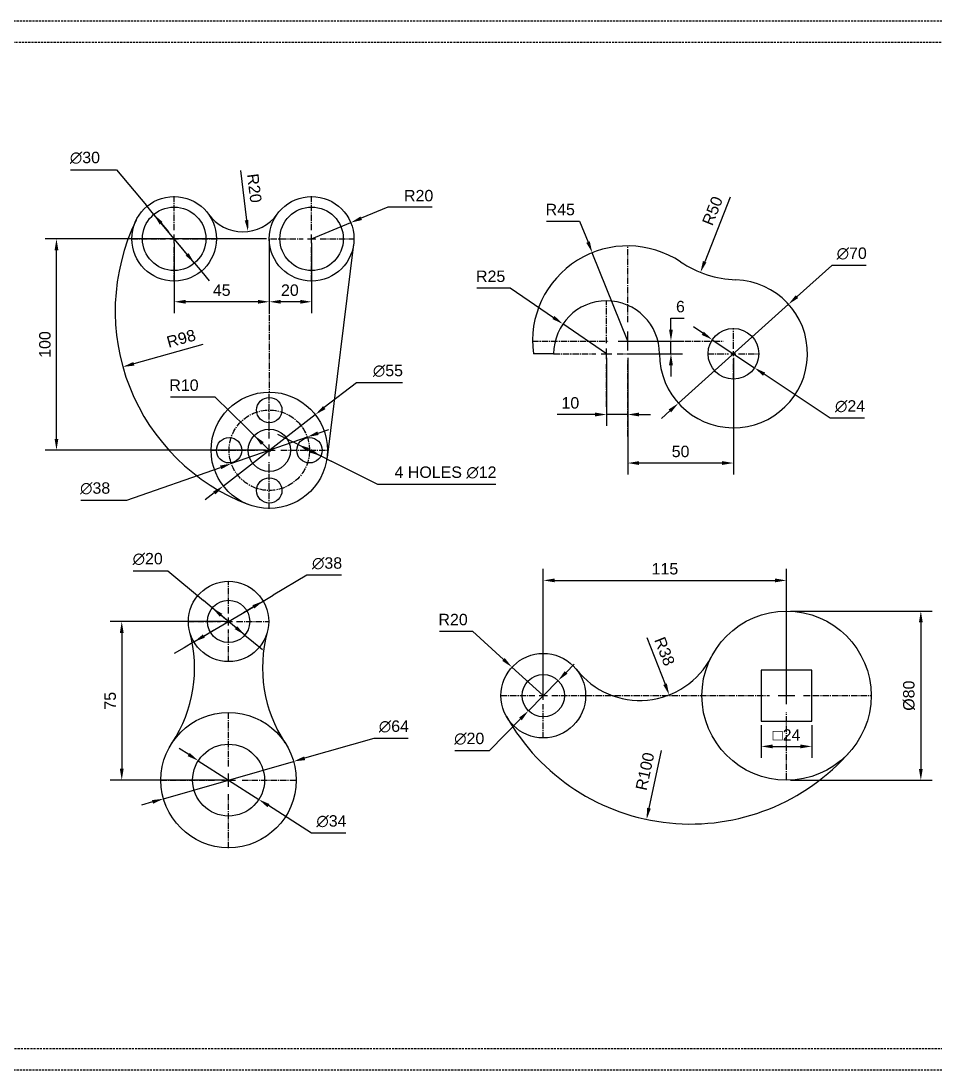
# Model space of a CAD drawing. Header units: millimetres. Extents: x 355 to 1692, y 78 to 574.
# Drawn here: x 700.6 to 1132.7, y 77.5 to 573.5 of the extents above; entities that cross this region are included whole.
import ezdxf

# ---------------------------------------------------------------- set-up
doc = ezdxf.new("R2010")
doc.units = ezdxf.units.MM
doc.header["$LTSCALE"] = 4
doc.header["$MEASUREMENT"] = 0
doc.linetypes.add('CENTER2', pattern=[1.125, 0.75, -0.125, 0.125, -0.125])
doc.linetypes.add('HIDDEN', pattern=[0.375, 0.25, -0.125])
doc.styles.get("Standard").update_dxf_attribs({"font": 'arial.ttf'})
doc.dimstyles.get("Standard").update_dxf_attribs({"dimscale": 30, "dimtxt": 0.18, "dimasz": 0.18, "dimexe": 0.18, "dimexo": 0.0625, "dimgap": 0.09, "dimtad": 1, "dimtoh": 1, "dimdec": 4, "dimdsep": 46, "dimtxsty": 'Standard', "dimcen": 0.09, "dimadec": 0, "dimazin": 0, "dimtfac": 1, "dimtdec": 4, "dimtmove": 0, "dimatfit": 3, "dimfxl": 1, "dimtolj": 1, "dimtzin": 0, "dimarcsym": 0})

# ---------------------------------------------------------------- blocks, each defined once
blk = doc.blocks.new('*U1')
at = {"lineweight": 30}
blk.add_circle((0, 0), 6, dxfattribs=at)
blk = doc.blocks.new('*U2')
at = {"color": 0, "linetype": 'ByBlock', "lineweight": -2, "transparency": 16777216}
blk.add_blockref('*U1', (180.9, 352.45), dxfattribs=at)
for p, rotation in [((161.9, 333.45), 90), ((199.9, 333.45), 270), ((180.9, 314.45), 180)]:
    blk.add_blockref('*U1', p, dxfattribs=dict(at, rotation=rotation))
blk = doc.blocks.new('*U3')
at = {"color": 0, "linetype": 'CENTER2', "transparency": 16777216}
for p, q in [((0, 5.5), (0, 27.62)), ((-27.62, 0), (-5.5, 0)), ((5.5, 0), (27.62, 0)), ((0, -27.62), (0, -5.5))]:
    blk.add_line(p, q, dxfattribs=at)
at = {"color": 0, "linetype": 'Continuous', "transparency": 16777216}
for p, q in [((-2.75, 0), (2.75, 0)), ((0, -2.75), (0, 2.75))]:
    blk.add_line(p, q, dxfattribs=at)
blk = doc.blocks.new('*U4')
at = {"color": 0, "linetype": 'CENTER2', "transparency": 16777216}
for p, q in [((0, 4), (0, 20.12)), ((-19.38, 0), (-4, 0)), ((4, 0), (20.12, 0)), ((0, -20.12), (0, -4))]:
    blk.add_line(p, q, dxfattribs=at)
at = {"color": 0, "linetype": 'Continuous', "transparency": 16777216}
for p, q in [((-2, 0), (2, 0)), ((0, -2), (0, 2))]:
    blk.add_line(p, q, dxfattribs=at)
blk = doc.blocks.new('*U5')
at = {"color": 0, "linetype": 'CENTER2', "transparency": 16777216}
for p, q in [((0, 4), (0, 20.12)), ((-20.12, 0), (-4, 0)), ((4, 0), (20.12, 0)), ((0, -20.12), (0, -4))]:
    blk.add_line(p, q, dxfattribs=at)
at = {"color": 0, "linetype": 'Continuous', "transparency": 16777216}
for p, q in [((-2, 0), (2, 0)), ((0, -2), (0, 2))]:
    blk.add_line(p, q, dxfattribs=at)
blk = doc.blocks.new('*D6')
at = {"color": 0, "lineweight": -2, "transparency": 16777216}
for p, q in [((816.72, 470.52), (711.95, 470.52)), ((717.35, 375.92), (717.35, 465.12)), ((816.1, 370.52), (711.95, 370.52))]:
    blk.add_line(p, q, dxfattribs=at)
at = {"color": 0, "transparency": 16777216}
for points in [[(716.45, 465.12), (718.25, 465.12), (717.35, 470.52)], [(716.45, 375.92), (718.25, 375.92), (717.35, 370.52)]]:
    blk.add_solid(points, dxfattribs=at)
at = {"layer": 'Defpoints', "color": 0, "transparency": 16777216}
for p in [(717.35, 470.52), (818.59, 470.52), (817.97, 370.52)]:
    blk.add_point(p, dxfattribs=at)
at = {"color": 0, "transparency": 16777216, "insert": (711.89, 420.52), "char_height": 5.4, "attachment_point": 5, "rotation": 90}
blk.add_mtext('\\A1;100', dxfattribs=at)
blk = doc.blocks.new('*D7')
at = {"color": 0, "lineweight": -2, "transparency": 16777216}
for p, q in [((817.97, 468.64), (817.97, 435.34)), ((837.97, 468.64), (837.97, 435.34)), ((832.57, 440.74), (823.37, 440.74))]:
    blk.add_line(p, q, dxfattribs=at)
at = {"color": 0, "transparency": 16777216}
for points in [[(823.37, 441.64), (823.37, 439.84), (817.97, 440.74)], [(832.57, 441.64), (832.57, 439.84), (837.97, 440.74)]]:
    blk.add_solid(points, dxfattribs=at)
at = {"layer": 'Defpoints', "color": 0, "transparency": 16777216}
for p in [(817.97, 470.52), (837.97, 470.52), (817.97, 440.74)]:
    blk.add_point(p, dxfattribs=at)
at = {"color": 0, "transparency": 16777216, "insert": (827.69, 446.2), "char_height": 5.4, "attachment_point": 5}
blk.add_mtext('\\A1;20', dxfattribs=at)
blk = doc.blocks.new('*D8')
at = {"color": 0, "lineweight": -2, "transparency": 16777216}
for p, q in [((772.97, 468.64), (772.97, 435.34)), ((817.97, 468.64), (817.97, 435.34)), ((812.57, 440.74), (778.37, 440.74))]:
    blk.add_line(p, q, dxfattribs=at)
at = {"color": 0, "transparency": 16777216}
for points in [[(778.37, 441.64), (778.37, 439.84), (772.97, 440.74)], [(812.57, 441.64), (812.57, 439.84), (817.97, 440.74)]]:
    blk.add_solid(points, dxfattribs=at)
at = {"layer": 'Defpoints', "color": 0, "transparency": 16777216}
for p in [(772.97, 470.52), (817.97, 470.52), (772.97, 440.74)]:
    blk.add_point(p, dxfattribs=at)
at = {"color": 0, "transparency": 16777216, "insert": (795.47, 446.18), "char_height": 5.4, "attachment_point": 5}
blk.add_mtext('\\A1;45', dxfattribs=at)
blk = doc.blocks.new('*D9')
at = {"color": 0, "lineweight": -2, "transparency": 16777216}
for p, q in [((874.04, 485.42), (861.45, 480.22)), ((895.03, 485.42), (874.04, 485.42)), ((837.97, 470.52), (856.46, 478.15))]:
    blk.add_line(p, q, dxfattribs=at)
at = {"color": 0, "transparency": 16777216}
blk.add_solid([(861.1, 481.05), (861.79, 479.38), (856.46, 478.15)], dxfattribs=at)
at = {"layer": 'Defpoints', "color": 0, "transparency": 16777216}
for p in [(856.46, 478.15), (837.97, 470.52)]:
    blk.add_point(p, dxfattribs=at)
at = {"color": 0, "transparency": 16777216, "insert": (888.58, 490.88), "char_height": 5.4, "attachment_point": 5}
blk.add_mtext('\\A1;R20', dxfattribs=at)
blk = doc.blocks.new('*D10')
at = {"color": 0, "lineweight": -2, "transparency": 16777216}
blk.add_line((804.36, 502.85), (807.25, 479.35), dxfattribs=at)
at = {"color": 0, "transparency": 16777216}
blk.add_solid([(808.14, 479.46), (806.36, 479.24), (807.91, 473.99)], dxfattribs=at)
at = {"layer": 'Defpoints', "color": 0, "transparency": 16777216}
for p in [(805.47, 493.84), (807.91, 473.99)]:
    blk.add_point(p, dxfattribs=at)
at = {"color": 0, "transparency": 16777216, "insert": (810.89, 494.45), "char_height": 5.4, "attachment_point": 5, "rotation": 277.0074}
blk.add_mtext('\\A1;R20', dxfattribs=at)
blk = doc.blocks.new('*D11')
at = {"color": 0, "lineweight": -2, "transparency": 16777216}
for p, q in [((724.01, 503.18), (745.71, 503.18)), ((745.71, 503.18), (759.9, 486.18)), ((763.36, 482.03), (759.9, 486.18)), ((782.58, 459), (763.36, 482.03)), ((766.82, 477.89), (770.28, 473.74)), ((779.12, 463.15), (775.66, 467.29)), ((782.58, 459), (786.04, 454.86)), ((786.04, 454.86), (789.5, 450.71))]:
    blk.add_line(p, q, dxfattribs=at)
at = {"color": 0, "transparency": 16777216}
for points in [[(767.51, 478.47), (766.13, 477.31), (763.36, 482.03)], [(779.81, 463.73), (778.43, 462.57), (782.58, 459)]]:
    blk.add_solid(points, dxfattribs=at)
at = {"layer": 'Defpoints', "color": 0, "transparency": 16777216}
for p in [(763.36, 482.03), (782.58, 459)]:
    blk.add_point(p, dxfattribs=at)
at = {"color": 0, "transparency": 16777216, "insert": (730.81, 508.79), "char_height": 5.4, "attachment_point": 5}
blk.add_mtext('\\A1;∅30', dxfattribs=at)
blk = doc.blocks.new('*D12')
at = {"color": 0, "lineweight": -2, "transparency": 16777216}
for p, q in [((771.19, 395.82), (792.18, 395.82)), ((792.18, 395.82), (806.98, 381.3)), ((810.83, 377.52), (806.98, 381.3)), ((817.97, 370.52), (810.83, 377.52)), ((814.69, 373.74), (818.54, 369.96))]:
    blk.add_line(p, q, dxfattribs=at)
at = {"color": 0, "transparency": 16777216}
blk.add_solid([(815.32, 374.38), (814.06, 373.1), (810.83, 377.52)], dxfattribs=at)
at = {"layer": 'Defpoints', "color": 0, "transparency": 16777216}
for p in [(810.83, 377.52), (817.97, 370.52)]:
    blk.add_point(p, dxfattribs=at)
at = {"color": 0, "transparency": 16777216, "insert": (777.63, 401.28), "char_height": 5.4, "attachment_point": 5}
blk.add_mtext('\\A1;R10', dxfattribs=at)
blk = doc.blocks.new('*D13')
at = {"color": 0, "lineweight": -2, "transparency": 16777216}
for p, q in [((859.13, 402.45), (843.97, 390.68)), ((880.89, 402.45), (859.13, 402.45)), ((796.24, 353.66), (839.7, 387.37)), ((791.98, 350.35), (787.71, 347.04))]:
    blk.add_line(p, q, dxfattribs=at)
at = {"color": 0, "transparency": 16777216}
for points in [[(843.41, 391.4), (844.52, 389.97), (839.7, 387.37)], [(791.42, 351.06), (792.53, 349.64), (796.24, 353.66)]]:
    blk.add_solid(points, dxfattribs=at)
at = {"layer": 'Defpoints', "color": 0, "transparency": 16777216}
for p in [(839.7, 387.37), (796.24, 353.66)]:
    blk.add_point(p, dxfattribs=at)
at = {"color": 0, "transparency": 16777216, "insert": (874.06, 408.06), "char_height": 5.4, "attachment_point": 5}
blk.add_mtext('\\A1;∅55', dxfattribs=at)
blk = doc.blocks.new('*D14')
at = {"color": 0, "lineweight": -2, "transparency": 16777216}
for p, q in [((826.77, 375.61), (821.94, 378.02)), ((831.6, 373.2), (826.77, 375.61)), ((831.6, 373.2), (842.34, 367.84)), ((837.51, 370.25), (832.68, 372.66)), ((836.43, 370.79), (841.27, 368.38)), ((842.34, 367.84), (847.17, 365.43)), ((869.32, 354.38), (847.17, 365.43)), ((925.14, 354.38), (869.32, 354.38))]:
    blk.add_line(p, q, dxfattribs=at)
at = {"color": 0, "transparency": 16777216}
for points in [[(836.84, 371.59), (836.03, 369.98), (831.6, 373.2)], [(837.91, 371.06), (837.11, 369.45), (842.34, 367.84)]]:
    blk.add_solid(points, dxfattribs=at)
at = {"layer": 'Defpoints', "color": 0, "transparency": 16777216}
for p in [(831.6, 373.2), (842.34, 367.84)]:
    blk.add_point(p, dxfattribs=at)
at = {"color": 0, "transparency": 16777216, "insert": (901.28, 359.99), "char_height": 5.4, "attachment_point": 5}
blk.add_mtext('\\A1;4 HOLES ∅12', dxfattribs=at)
blk = doc.blocks.new('*D15')
at = {"color": 0, "lineweight": -2, "transparency": 16777216}
for p, q in [((841, 378.59), (846.09, 380.37)), ((835.9, 376.8), (800.04, 364.23)), ((750.55, 346.89), (794.94, 362.45)), ((728.83, 346.89), (750.55, 346.89))]:
    blk.add_line(p, q, dxfattribs=at)
at = {"color": 0, "transparency": 16777216}
for points in [[(840.7, 379.44), (841.29, 377.74), (835.9, 376.8)], [(794.65, 363.3), (795.24, 361.6), (800.04, 364.23)]]:
    blk.add_solid(points, dxfattribs=at)
at = {"layer": 'Defpoints', "color": 0, "transparency": 16777216}
for p in [(835.9, 376.8), (800.04, 364.23)]:
    blk.add_point(p, dxfattribs=at)
at = {"color": 0, "transparency": 16777216, "insert": (735.64, 352.5), "char_height": 5.4, "attachment_point": 5}
blk.add_mtext('\\A1;∅38', dxfattribs=at)
blk = doc.blocks.new('*D16')
at = {"color": 0, "lineweight": -2, "transparency": 16777216}
blk.add_line((786.6, 420.56), (753.94, 411.42), dxfattribs=at)
at = {"color": 0, "transparency": 16777216}
blk.add_solid([(753.69, 412.28), (754.18, 410.55), (748.74, 409.96)], dxfattribs=at)
at = {"layer": 'Defpoints', "color": 0, "transparency": 16777216}
for p in [(843.11, 436.39), (748.74, 409.96)]:
    blk.add_point(p, dxfattribs=at)
at = {"color": 0, "transparency": 16777216, "insert": (776.31, 423.35), "char_height": 5.4, "attachment_point": 5, "rotation": 15.6428}
blk.add_mtext('\\A1;R98', dxfattribs=at)
blk = doc.blocks.new('*U29')
at = {"color": 0, "linetype": 'CENTER2', "transparency": 16777216}
for p, q in [((0, 3.8), (0, 19.12)), ((-19.12, 0), (-3.8, 0)), ((3.8, 0), (19.12, 0)), ((0, -19.12), (0, -3.8))]:
    blk.add_line(p, q, dxfattribs=at)
at = {"color": 0, "linetype": 'Continuous', "transparency": 16777216}
for p, q in [((-1.9, 0), (1.9, 0)), ((0, -1.9), (0, 1.9))]:
    blk.add_line(p, q, dxfattribs=at)
blk = doc.blocks.new('*U30')
at = {"color": 0, "linetype": 'CENTER2', "transparency": 16777216}
for p, q in [((0, 6.4), (0, 32.12)), ((-32.12, 0), (-6.4, 0)), ((6.4, 0), (32.12, 0)), ((0, -32.12), (0, -6.4))]:
    blk.add_line(p, q, dxfattribs=at)
at = {"color": 0, "linetype": 'Continuous', "transparency": 16777216}
for p, q in [((-3.2, 0), (3.2, 0)), ((0, -3.2), (0, 3.2))]:
    blk.add_line(p, q, dxfattribs=at)
blk = doc.blocks.new('*D31')
at = {"color": 0, "lineweight": -2, "transparency": 16777216}
for p, q in [((796.84, 289.58), (742.81, 289.58)), ((748.21, 284.18), (748.21, 219.98)), ((796.84, 214.58), (742.81, 214.58))]:
    blk.add_line(p, q, dxfattribs=at)
at = {"color": 0, "transparency": 16777216}
for points in [[(747.31, 284.18), (749.11, 284.18), (748.21, 289.58)], [(747.31, 219.98), (749.11, 219.98), (748.21, 214.58)]]:
    blk.add_solid(points, dxfattribs=at)
at = {"layer": 'Defpoints', "color": 0, "transparency": 16777216}
for p in [(798.71, 289.58), (748.21, 214.58), (798.71, 214.58)]:
    blk.add_point(p, dxfattribs=at)
at = {"color": 0, "transparency": 16777216, "insert": (742.77, 252.08), "char_height": 5.4, "attachment_point": 5, "rotation": 90}
blk.add_mtext('\\A1;75', dxfattribs=at)
blk = doc.blocks.new('*D33')
at = {"color": 0, "lineweight": -2, "transparency": 16777216}
for p, q in [((835.78, 311.43), (819.73, 301.97)), ((852.1, 311.43), (835.78, 311.43)), ((782.35, 279.93), (815.08, 299.22)), ((815.08, 299.22), (819.73, 301.97)), ((810.43, 296.48), (805.78, 293.74)), ((787, 282.67), (791.65, 285.41)), ((782.35, 279.93), (777.69, 277.18)), ((777.69, 277.18), (773.04, 274.44))]:
    blk.add_line(p, q, dxfattribs=at)
at = {"color": 0, "transparency": 16777216}
for points in [[(809.97, 297.26), (810.89, 295.71), (815.08, 299.22)], [(786.54, 283.44), (787.46, 281.89), (782.35, 279.93)]]:
    blk.add_solid(points, dxfattribs=at)
at = {"layer": 'Defpoints', "color": 0, "transparency": 16777216}
for p in [(815.08, 299.22), (782.35, 279.93)]:
    blk.add_point(p, dxfattribs=at)
at = {"color": 0, "transparency": 16777216, "insert": (845.29, 317.04), "char_height": 5.4, "attachment_point": 5}
blk.add_mtext('\\A1;∅38', dxfattribs=at)
blk = doc.blocks.new('*D34')
at = {"color": 0, "lineweight": -2, "transparency": 16777216}
for p, q in [((753.68, 313.5), (769.98, 313.5)), ((769.98, 313.5), (786.88, 299.43)), ((791.03, 295.97), (786.88, 299.43)), ((806.4, 283.18), (791.03, 295.97)), ((795.18, 292.52), (799.33, 289.06)), ((802.25, 286.63), (798.1, 290.09)), ((806.4, 283.18), (810.55, 279.72)), ((810.55, 279.72), (814.7, 276.27))]:
    blk.add_line(p, q, dxfattribs=at)
at = {"color": 0, "transparency": 16777216}
for points in [[(795.75, 293.21), (794.6, 291.83), (791.03, 295.97)], [(802.82, 287.32), (801.67, 285.94), (806.4, 283.18)]]:
    blk.add_solid(points, dxfattribs=at)
at = {"layer": 'Defpoints', "color": 0, "transparency": 16777216}
for p in [(791.03, 295.97), (806.4, 283.18)]:
    blk.add_point(p, dxfattribs=at)
at = {"color": 0, "transparency": 16777216, "insert": (760.48, 319.11), "char_height": 5.4, "attachment_point": 5}
blk.add_mtext('\\A1;∅20', dxfattribs=at)
blk = doc.blocks.new('*D35')
at = {"color": 0, "lineweight": -2, "transparency": 16777216}
for p, q in [((867.39, 234.29), (834.66, 224.9)), ((883.68, 234.29), (867.39, 234.29)), ((767.96, 205.75), (829.47, 223.41)), ((762.77, 204.26), (757.58, 202.76))]:
    blk.add_line(p, q, dxfattribs=at)
at = {"color": 0, "transparency": 16777216}
for points in [[(834.41, 225.76), (834.91, 224.03), (829.47, 223.41)], [(762.52, 205.12), (763.01, 203.39), (767.96, 205.75)]]:
    blk.add_solid(points, dxfattribs=at)
at = {"layer": 'Defpoints', "color": 0, "transparency": 16777216}
for p in [(829.47, 223.41), (767.96, 205.75)]:
    blk.add_point(p, dxfattribs=at)
at = {"color": 0, "transparency": 16777216, "insert": (876.88, 239.9), "char_height": 5.4, "attachment_point": 5}
blk.add_mtext('\\A1;∅64', dxfattribs=at)
blk = doc.blocks.new('*D36')
at = {"color": 0, "lineweight": -2, "transparency": 16777216}
for p, q in [((779.85, 226.66), (775.3, 229.57)), ((784.4, 223.74), (813.03, 205.41)), ((837.85, 189.51), (817.58, 202.5)), ((854.14, 189.51), (837.85, 189.51))]:
    blk.add_line(p, q, dxfattribs=at)
at = {"color": 0, "transparency": 16777216}
for points in [[(780.34, 227.41), (779.36, 225.9), (784.4, 223.74)], [(818.06, 203.25), (817.09, 201.74), (813.03, 205.41)]]:
    blk.add_solid(points, dxfattribs=at)
at = {"layer": 'Defpoints', "color": 0, "transparency": 16777216}
for p in [(784.4, 223.74), (813.03, 205.41)]:
    blk.add_point(p, dxfattribs=at)
at = {"color": 0, "transparency": 16777216, "insert": (847.35, 195.12), "char_height": 5.4, "attachment_point": 5}
blk.add_mtext('\\A1;∅34', dxfattribs=at)
blk = doc.blocks.new('*U37')
at = {"color": 0, "linetype": 'CENTER2', "transparency": 16777216}
for p, q in [((0, 2.4), (0, 12.12)), ((-12.12, 0), (-2.4, 0)), ((2.4, 0), (12.12, 0)), ((0, -12.12), (0, -2.4))]:
    blk.add_line(p, q, dxfattribs=at)
at = {"color": 0, "linetype": 'Continuous', "transparency": 16777216}
for p, q in [((-1.2, 0), (1.2, 0)), ((0, -1.2), (0, 1.2))]:
    blk.add_line(p, q, dxfattribs=at)
blk = doc.blocks.new('*U38')
at = {"color": 0, "linetype": 'CENTER2', "transparency": 16777216}
for p, q in [((0, 9), (0, 45.12)), ((-45.12, 0), (-9, 0)), ((9, 0), (45.12, 0)), ((0, -45.12), (0, -9))]:
    blk.add_line(p, q, dxfattribs=at)
at = {"color": 0, "linetype": 'Continuous', "transparency": 16777216}
for p, q in [((-4.5, 0), (4.5, 0)), ((0, -4.5), (0, 4.5))]:
    blk.add_line(p, q, dxfattribs=at)
blk = doc.blocks.new('*U39')
at = {"color": 0, "linetype": 'CENTER2', "transparency": 16777216}
for p, q in [((0, 5), (0, 25.12)), ((-25.12, 0), (-5, 0)), ((5, 0), (25.12, 0)), ((0, -25.12), (0, -5))]:
    blk.add_line(p, q, dxfattribs=at)
at = {"color": 0, "linetype": 'Continuous', "transparency": 16777216}
for p, q in [((-2.5, 0), (2.5, 0)), ((0, -2.5), (0, 2.5))]:
    blk.add_line(p, q, dxfattribs=at)
blk = doc.blocks.new('*D40')
at = {"color": 0, "lineweight": -2, "transparency": 16777216}
for p, q in [((1083.84, 457.91), (1067.45, 443.18)), ((1100.13, 457.91), (1083.84, 457.91)), ((1011.38, 392.76), (1063.43, 439.57)), ((1007.36, 389.15), (1003.35, 385.54))]:
    blk.add_line(p, q, dxfattribs=at)
at = {"color": 0, "transparency": 16777216}
for points in [[(1066.85, 443.84), (1068.05, 442.51), (1063.43, 439.57)], [(1006.76, 389.82), (1007.97, 388.48), (1011.38, 392.76)]]:
    blk.add_solid(points, dxfattribs=at)
at = {"layer": 'Defpoints', "color": 0, "transparency": 16777216}
for p in [(1063.43, 439.57), (1011.38, 392.76)]:
    blk.add_point(p, dxfattribs=at)
at = {"color": 0, "transparency": 16777216, "insert": (1093.33, 463.52), "char_height": 5.4, "attachment_point": 5}
blk.add_mtext('\\A1;∅70', dxfattribs=at)
blk = doc.blocks.new('*D41')
at = {"color": 0, "lineweight": -2, "transparency": 16777216}
for p, q in [((1022.93, 425.82), (1018.44, 428.82)), ((1027.42, 422.82), (1047.39, 409.5)), ((1083.06, 385.71), (1051.88, 406.51)), ((1099.35, 385.71), (1083.06, 385.71))]:
    blk.add_line(p, q, dxfattribs=at)
at = {"color": 0, "transparency": 16777216}
for points in [[(1023.43, 426.57), (1022.43, 425.07), (1027.42, 422.82)], [(1052.38, 407.26), (1051.38, 405.76), (1047.39, 409.5)]]:
    blk.add_solid(points, dxfattribs=at)
at = {"layer": 'Defpoints', "color": 0, "transparency": 16777216}
for p in [(1027.42, 422.82), (1047.39, 409.5)]:
    blk.add_point(p, dxfattribs=at)
at = {"color": 0, "transparency": 16777216, "insert": (1092.55, 391.32), "char_height": 5.4, "attachment_point": 5}
blk.add_mtext('\\A1;∅24', dxfattribs=at)
blk = doc.blocks.new('*D42')
at = {"color": 0, "lineweight": -2, "transparency": 16777216}
blk.add_line((1035.92, 490.22), (1023.8, 459.66), dxfattribs=at)
at = {"color": 0, "transparency": 16777216}
blk.add_solid([(1022.97, 459.99), (1024.64, 459.32), (1021.81, 454.64)], dxfattribs=at)
at = {"layer": 'Defpoints', "color": 0, "transparency": 16777216}
for p in [(1040.24, 501.12), (1021.81, 454.64)]:
    blk.add_point(p, dxfattribs=at)
at = {"color": 0, "transparency": 16777216, "insert": (1027.48, 483.73), "char_height": 5.4, "attachment_point": 5, "rotation": 68.3745}
blk.add_mtext('\\A1;R50', dxfattribs=at)
blk = doc.blocks.new('*D43')
at = {"color": 0, "lineweight": -2, "transparency": 16777216}
for p, q in [((949.04, 478.87), (964.69, 478.87)), ((964.69, 478.87), (968.66, 468.95)), ((987.41, 422.16), (970.67, 463.94))]:
    blk.add_line(p, q, dxfattribs=at)
at = {"color": 0, "transparency": 16777216}
blk.add_solid([(969.5, 469.28), (967.83, 468.61), (970.67, 463.94)], dxfattribs=at)
at = {"layer": 'Defpoints', "color": 0, "transparency": 16777216}
for p in [(970.67, 463.94), (987.41, 422.16)]:
    blk.add_point(p, dxfattribs=at)
at = {"color": 0, "transparency": 16777216, "insert": (955.52, 484.32), "char_height": 5.4, "attachment_point": 5}
blk.add_mtext('\\A1;R45', dxfattribs=at)
blk = doc.blocks.new('*D44')
at = {"color": 0, "lineweight": -2, "transparency": 16777216}
for p, q in [((916.15, 447.3), (931.79, 447.3)), ((931.79, 447.3), (952.3, 433.3)), ((977.41, 416.16), (956.76, 430.26))]:
    blk.add_line(p, q, dxfattribs=at)
at = {"color": 0, "transparency": 16777216}
blk.add_solid([(952.81, 434.05), (951.79, 432.56), (956.76, 430.26)], dxfattribs=at)
at = {"layer": 'Defpoints', "color": 0, "transparency": 16777216}
for p in [(956.76, 430.26), (977.41, 416.16)]:
    blk.add_point(p, dxfattribs=at)
at = {"color": 0, "transparency": 16777216, "insert": (922.62, 452.76), "char_height": 5.4, "attachment_point": 5}
blk.add_mtext('\\A1;R25', dxfattribs=at)
blk = doc.blocks.new('*D45')
at = {"color": 0, "lineweight": -2, "transparency": 16777216}
for p, q in [((987.41, 414.29), (987.41, 359.09)), ((1037.41, 414.29), (1037.41, 359.09)), ((1032.01, 364.49), (992.81, 364.49))]:
    blk.add_line(p, q, dxfattribs=at)
at = {"color": 0, "transparency": 16777216}
for points in [[(992.81, 365.39), (992.81, 363.59), (987.41, 364.49)], [(1032.01, 365.39), (1032.01, 363.59), (1037.41, 364.49)]]:
    blk.add_solid(points, dxfattribs=at)
at = {"layer": 'Defpoints', "color": 0, "transparency": 16777216}
for p in [(987.41, 416.16), (1037.41, 416.16), (987.41, 364.49)]:
    blk.add_point(p, dxfattribs=at)
at = {"color": 0, "transparency": 16777216, "insert": (1012.41, 369.95), "char_height": 5.4, "attachment_point": 5}
blk.add_mtext('\\A1;50', dxfattribs=at)
blk = doc.blocks.new('*D46')
at = {"color": 0, "lineweight": -2, "transparency": 16777216}
for p, q in [((977.41, 414.29), (977.41, 382.04)), ((987.41, 414.29), (987.41, 382.04)), ((972.01, 387.44), (954, 387.44)), ((987.41, 387.44), (977.41, 387.44)), ((992.81, 387.44), (998.21, 387.44))]:
    blk.add_line(p, q, dxfattribs=at)
at = {"color": 0, "transparency": 16777216}
for points in [[(972.01, 388.34), (972.01, 386.54), (977.41, 387.44)], [(992.81, 388.34), (992.81, 386.54), (987.41, 387.44)]]:
    blk.add_solid(points, dxfattribs=at)
at = {"layer": 'Defpoints', "color": 0, "transparency": 16777216}
for p in [(977.41, 416.16), (987.41, 416.16), (977.41, 387.44)]:
    blk.add_point(p, dxfattribs=at)
at = {"color": 0, "transparency": 16777216, "insert": (960.3, 392.9), "char_height": 5.4, "attachment_point": 5}
blk.add_mtext('\\A1;10', dxfattribs=at)
blk = doc.blocks.new('*D47')
at = {"color": 0, "lineweight": -2, "transparency": 16777216}
for p, q in [((1007.86, 427.56), (1007.86, 432.96)), ((1007.86, 432.96), (1014.13, 432.96)), ((989.28, 422.16), (1013.26, 422.16)), ((1007.86, 416.16), (1007.86, 422.16)), ((989.28, 416.16), (1013.26, 416.16)), ((1007.86, 410.76), (1007.86, 405.36))]:
    blk.add_line(p, q, dxfattribs=at)
at = {"color": 0, "transparency": 16777216}
for points in [[(1006.96, 427.56), (1008.76, 427.56), (1007.86, 422.16)], [(1006.96, 410.76), (1008.76, 410.76), (1007.86, 416.16)]]:
    blk.add_solid(points, dxfattribs=at)
at = {"layer": 'Defpoints', "color": 0, "transparency": 16777216}
for p in [(987.41, 422.16), (1007.86, 422.16), (987.41, 416.16)]:
    blk.add_point(p, dxfattribs=at)
at = {"color": 0, "transparency": 16777216, "insert": (1012.34, 438.42), "char_height": 5.4, "attachment_point": 5}
blk.add_mtext('\\A1;6', dxfattribs=at)
blk = doc.blocks.new('*U49')
at = {"color": 0, "linetype": 'CENTER2', "transparency": 16777216}
for p, q in [((0, 8), (0, 40.12)), ((-94.88, 0), (-8, 0)), ((8, 0), (40.12, 0)), ((0, -39.62), (0, -8))]:
    blk.add_line(p, q, dxfattribs=at)
at = {"color": 0, "linetype": 'Continuous', "transparency": 16777216}
for p, q in [((-4, 0), (4, 0)), ((0, -4), (0, 4))]:
    blk.add_line(p, q, dxfattribs=at)
blk = doc.blocks.new('*U50')
at = {"color": 0, "linetype": 'CENTER2', "transparency": 16777216}
for p, q in [((0, 4), (0, 20.12)), ((-20.12, 0), (-4, 0)), ((4, 0), (20.12, 0)), ((0, -20.12), (0, -4))]:
    blk.add_line(p, q, dxfattribs=at)
at = {"color": 0, "linetype": 'Continuous', "transparency": 16777216}
for p, q in [((-2, 0), (2, 0)), ((0, -2), (0, 2))]:
    blk.add_line(p, q, dxfattribs=at)
blk = doc.blocks.new('*D51')
at = {"color": 0, "lineweight": -2, "transparency": 16777216}
for p, q in [((1050.5, 240.62), (1050.5, 225.1)), ((1074.5, 240.62), (1074.5, 225.1)), ((1055.9, 230.5), (1069.1, 230.5))]:
    blk.add_line(p, q, dxfattribs=at)
at = {"color": 0, "transparency": 16777216}
for points in [[(1055.9, 231.4), (1055.9, 229.6), (1050.5, 230.5)], [(1069.1, 231.4), (1069.1, 229.6), (1074.5, 230.5)]]:
    blk.add_solid(points, dxfattribs=at)
at = {"layer": 'Defpoints', "color": 0, "transparency": 16777216}
for p in [(1050.5, 242.5), (1074.5, 242.5), (1074.5, 230.5)]:
    blk.add_point(p, dxfattribs=at)
at = {"color": 0, "transparency": 16777216, "insert": (1062.5, 235.91), "char_height": 5.4, "attachment_point": 5}
blk.add_mtext('\\A1;{\\fArial Black|b0|i0|c0|p34;\\H0.91667x;□}24', dxfattribs=at)
blk = doc.blocks.new('*D52')
at = {"color": 0, "lineweight": -2, "transparency": 16777216}
for p, q in [((947.5, 256.37), (947.5, 314.4)), ((1062.5, 256.37), (1062.5, 314.4)), ((952.9, 309), (1057.1, 309))]:
    blk.add_line(p, q, dxfattribs=at)
at = {"color": 0, "transparency": 16777216}
for points in [[(952.9, 309.9), (952.9, 308.1), (947.5, 309)], [(1057.1, 309.9), (1057.1, 308.1), (1062.5, 309)]]:
    blk.add_solid(points, dxfattribs=at)
at = {"layer": 'Defpoints', "color": 0, "transparency": 16777216}
for p in [(1062.5, 309), (947.5, 254.5), (1062.5, 254.5)]:
    blk.add_point(p, dxfattribs=at)
at = {"color": 0, "transparency": 16777216, "insert": (1005, 314.46), "char_height": 5.4, "attachment_point": 5}
blk.add_mtext('\\A1;115', dxfattribs=at)
blk = doc.blocks.new('*D55')
at = {"color": 0, "lineweight": -2, "transparency": 16777216}
for p, q in [((1064.38, 294.5), (1131.4, 294.5)), ((1126, 289.1), (1126, 219.9)), ((1064.38, 214.5), (1131.4, 214.5))]:
    blk.add_line(p, q, dxfattribs=at)
at = {"color": 0, "transparency": 16777216}
for points in [[(1125.1, 289.1), (1126.9, 289.1), (1126, 294.5)], [(1125.1, 219.9), (1126.9, 219.9), (1126, 214.5)]]:
    blk.add_solid(points, dxfattribs=at)
at = {"layer": 'Defpoints', "color": 0, "transparency": 16777216}
for p in [(1062.5, 294.5), (1062.5, 214.5), (1126, 214.5)]:
    blk.add_point(p, dxfattribs=at)
at = {"color": 0, "transparency": 16777216, "insert": (1120.39, 254.5), "char_height": 5.4, "attachment_point": 5, "rotation": 90}
blk.add_mtext('\\A1;%%C80', dxfattribs=at)
blk = doc.blocks.new('*D56')
at = {"color": 0, "lineweight": -2, "transparency": 16777216}
for p, q in [((958.28, 265.49), (962.06, 269.35)), ((954.5, 261.64), (940.5, 247.36)), ((922, 228.5), (936.72, 243.51)), ((905.71, 228.5), (922, 228.5))]:
    blk.add_line(p, q, dxfattribs=at)
at = {"color": 0, "transparency": 16777216}
for points in [[(957.64, 266.12), (958.93, 264.86), (954.5, 261.64)], [(936.07, 244.14), (937.36, 242.88), (940.5, 247.36)]]:
    blk.add_solid(points, dxfattribs=at)
at = {"layer": 'Defpoints', "color": 0, "transparency": 16777216}
for p in [(954.5, 261.64), (940.5, 247.36)]:
    blk.add_point(p, dxfattribs=at)
at = {"color": 0, "transparency": 16777216, "insert": (912.5, 234.11), "char_height": 5.4, "attachment_point": 5}
blk.add_mtext('\\A1;∅20', dxfattribs=at)
blk = doc.blocks.new('*D57')
at = {"color": 0, "lineweight": -2, "transparency": 16777216}
for p, q in [((898.42, 285), (914, 285)), ((914, 285), (928.72, 271.6)), ((947.5, 254.5), (932.71, 267.96))]:
    blk.add_line(p, q, dxfattribs=at)
at = {"color": 0, "transparency": 16777216}
blk.add_solid([(929.32, 272.27), (928.11, 270.93), (932.71, 267.96)], dxfattribs=at)
at = {"layer": 'Defpoints', "color": 0, "transparency": 16777216}
for p in [(932.71, 267.96), (947.5, 254.5)]:
    blk.add_point(p, dxfattribs=at)
at = {"color": 0, "transparency": 16777216, "insert": (904.86, 290.46), "char_height": 5.4, "attachment_point": 5}
blk.add_mtext('\\A1;R20', dxfattribs=at)
blk = doc.blocks.new('*D58')
at = {"color": 0, "lineweight": -2, "transparency": 16777216}
blk.add_line((1003.27, 228.56), (997.46, 201.29), dxfattribs=at)
at = {"color": 0, "transparency": 16777216}
blk.add_solid([(996.58, 201.48), (998.34, 201.1), (996.34, 196.01)], dxfattribs=at)
at = {"layer": 'Defpoints', "color": 0, "transparency": 16777216}
for p in [(1017.17, 293.81), (996.34, 196.01)]:
    blk.add_point(p, dxfattribs=at)
at = {"color": 0, "transparency": 16777216, "insert": (995.59, 218.7), "char_height": 5.4, "attachment_point": 5, "rotation": 77.9743}
blk.add_mtext('\\A1;R100', dxfattribs=at)
blk = doc.blocks.new('*D59')
at = {"color": 0, "lineweight": -2, "transparency": 16777216}
blk.add_line((996.42, 281.97), (1005.07, 259.89), dxfattribs=at)
at = {"color": 0, "transparency": 16777216}
blk.add_solid([(1005.91, 260.22), (1004.23, 259.57), (1007.04, 254.87)], dxfattribs=at)
at = {"layer": 'Defpoints', "color": 0, "transparency": 16777216}
for p in [(993.17, 290.25), (1007.04, 254.87)]:
    blk.add_point(p, dxfattribs=at)
at = {"color": 0, "transparency": 16777216, "insert": (1004.84, 275.44), "char_height": 5.4, "attachment_point": 5, "rotation": 291.3982}
blk.add_mtext('\\A1;R38', dxfattribs=at)

msp = doc.modelspace()

# ---------------------------------------------------------------- linework, layer by layer
at = {"color": 2, "linetype": 'CENTER2'}
msp.add_line((817.97033, 470.51887), (817.97033, 398.13887), dxfattribs=at)
at = {"lineweight": 30}
msp.add_line((857.8173, 468.04948), (845.25991, 367.12345), dxfattribs=at)
at = {"color": 7, "lineweight": 30}
msp.add_line((952.40556, 416.16381), (942.80735, 416.16381), dxfattribs=at)
at = {"color": 5, "linetype": 'HIDDEN'}
for points in [[(355, 573.5), (1692.5, 573.5), (1692.5, 77.5), (355, 77.5)], [(365, 563.5), (1682.5, 563.5), (1682.5, 87.5), (365, 87.5)]]:
    msp.add_lwpolyline(points, close=True, dxfattribs=at)
at = {"color": 7, "lineweight": 30}
msp.add_lwpolyline([(1050.5, 242.5), (1074.5, 242.5), (1074.5, 266.5), (1050.5, 266.5)], close=True, dxfattribs=at)
at = {"lineweight": 30}
for centre, radius in [((772.97033, 470.51887), 20), ((837.97033, 470.51887), 20), ((772.97033, 470.51887), 15), ((837.97033, 470.51887), 15), ((817.97033, 370.51887), 27.5), ((817.97033, 370.51887), 10)]:
    msp.add_circle(centre, radius, dxfattribs=at)
at = {"color": 7, "lineweight": 30}
for centre, radius in [((1037.40556, 416.16381), 12), ((798.71375, 289.57523), 19), ((798.71375, 289.57523), 10), ((1062.5, 254.5), 40), ((947.5, 254.5), 20), ((947.5, 254.5), 10), ((798.71375, 214.57523), 32), ((798.71375, 214.57523), 17)]:
    msp.add_circle(centre, radius, dxfattribs=at)
at = {"color": 2, "linetype": 'CENTER2'}
msp.add_circle((817.97033, 370.51887), 19, dxfattribs=at)
at = {"lineweight": 30}
for centre, radius, start, end in [((805.47033, 493.83732), 20, 215.6590877, 324.3409123), ((843.10551, 436.38595), 98, 154.0490523, 249.1129143)]:
    msp.add_arc(centre, radius, start, end, dxfattribs=at)
at = {"color": 7, "lineweight": 30}
for centre, radius, start, end in [((987.40556, 422.16381), 45, 56.2099831, 187.6622557), ((1040.23988, 501.11654), 50, 236.2099831, 268.0891161), ((1037.40556, 416.16381), 35, 180, 88.0891161), ((977.40556, 416.16381), 25, 0, 180), ((718.67884, 267.58856), 64, 326.4803993, 15.360987), ((878.74866, 267.58856), 64, 164.639013, 213.5196007), ((993.17391, 290.24764), 38, 218.0492496, 332.7223389), ((1017.17391, 293.81343), 100, 209.4338177, 319.0633746)]:
    msp.add_arc(centre, radius, start, end, dxfattribs=at)

# ---------------------------------------------------------------- block references
at = {"color": 2, "linetype": 'CENTER2'}
for name, p in [('*U5', (772.97033, 470.51887)), ('*U4', (837.97033, 470.51887)), ('*U38', (987.40556, 422.16381)), ('*U39', (977.40556, 416.16381)), ('*U37', (1037.40556, 416.16381)), ('*U3', (817.97033, 370.51887)), ('*U29', (798.71375, 289.57523)), ('*U49', (1062.5, 254.5)), ('*U50', (947.5, 254.5)), ('*U30', (798.71375, 214.57523))]:
    msp.add_blockref(name, p, dxfattribs=at)
at = {"lineweight": 30}
msp.add_blockref('*U2', (637.07155, 37.0683), dxfattribs=at)

# ---------------------------------------------------------------- dimensions: what is measured, and where the dimension line sits
at = {"color": 4}
for p1, p2, picture, middle in [((782.58295, 459.00377), (763.35771, 482.03397), '*D11', (730.80898, 503.1804)), ((1011.37907, 392.76248), (1063.43204, 439.56514), '*D40', (1093.33291, 457.91184)), ((1027.42294, 422.82319), (1047.38817, 409.50443), '*D41', (1092.55401, 385.70797)), ((796.24195, 353.66278), (839.69871, 387.37496), '*D13', (874.05974, 402.45232)), ((835.90103, 376.80298), (800.03963, 364.23477), '*D15', (735.6387, 346.89014)), ((806.39905, 283.17709), (791.02845, 295.97337), '*D34', (760.47949, 313.50027)), ((782.34657, 279.92561), (815.08094, 299.22485), '*D33', (845.2925, 311.42944)), ((954.50209, 261.63938), (940.49791, 247.36062), '*D56', (912.50396, 228.5)), ((767.95616, 205.74513), (829.47134, 223.40533), '*D35', (876.88362, 234.29111)), ((784.39776, 223.74324), (813.02975, 205.40722), '*D36', (847.34856, 189.50946))]:
    dim = msp.add_diameter_dim_2p(p1=p1, p2=p2, dimstyle='Standard', dxfattribs=at)
    dim.commit()
    dim.dimension.update_dxf_attribs({"geometry": picture, "text_midpoint": middle, "dimtype": 163})
for center, mpoint, picture, middle in [((805.47033, 493.83732), (807.91027, 473.98671), '*D10', (805.47735, 493.78018)), ((1040.23988, 501.11654), (1021.81298, 454.6359), '*D42', (1032.55067, 481.72101)), ((837.97033, 470.51887), (856.45525, 478.15483), '*D9', (888.58414, 485.41966)), ((987.40556, 422.16381), (970.67122, 463.93655), '*D43', (955.51521, 478.87426)), ((977.40556, 416.16381), (956.75764, 430.25862), '*D44', (922.61952, 447.30124)), ((843.10551, 436.38595), (748.73528, 409.96136), '*D16', (777.78362, 418.09518)), ((817.97033, 370.51887), (810.83153, 377.52155), '*D12', (777.63268, 395.82224)), ((947.5, 254.5), (932.71119, 267.96444), '*D57', (904.85757, 285)), ((1017.17391, 293.81343), (996.33889, 196.008), '*D58', (1000.93097, 217.56449)), ((993.17391, 290.24764), (1007.03812, 254.86708), '*D59', (999.7568, 273.44854))]:
    dim = msp.add_radius_dim(center=center, mpoint=mpoint, dimstyle='Standard', dxfattribs=at)
    dim.commit()
    dim.dimension.update_dxf_attribs({"geometry": picture, "text_midpoint": middle, "dimtype": 164})
for base, p1, p2, picture, middle in [((717.35112, 470.51887), (817.97033, 370.51887), (818.5926, 470.51887), '*D6', (711.89403, 420.51887)), ((1007.86124, 422.16381), (987.40556, 416.16381), (987.40556, 422.16381), '*D47', (1012.34405, 438.4209)), ((748.21285, 214.57523), (798.71375, 289.57523), (798.71375, 214.57523), '*D31', (742.76681, 252.07523))]:
    dim = msp.add_linear_dim(base=base, p1=p1, p2=p2, angle=90, dimstyle='Standard', dxfattribs=at)
    dim.commit()
    dim.dimension.update_dxf_attribs({"geometry": picture, "text_midpoint": middle})
dim = msp.add_linear_dim(base=(772.97033, 440.73842), p1=(817.97033, 470.51887), p2=(772.97033, 470.51887), dimstyle='Standard', override={"dimtmove": 1}, dxfattribs=at)
dim.commit()
dim.dimension.update_dxf_attribs({"geometry": '*D8', "text_midpoint": (795.47033, 446.18447)})
dim = msp.add_linear_dim(base=(817.97033, 440.73842), p1=(837.97033, 470.51887), p2=(817.97033, 470.51887), dimstyle='Standard', dxfattribs=at)
dim.commit()
dim.dimension.update_dxf_attribs({"geometry": '*D7', "text_midpoint": (827.68577, 440.73842), "dimtype": 160})
for base, p1, p2, picture, middle in [((977.40556, 387.43857), (987.40556, 416.16381), (977.40556, 416.16381), '*D46', (960.30126, 392.89567)), ((987.40556, 364.48966), (1037.40556, 416.16381), (987.40556, 416.16381), '*D45', (1012.40556, 369.94675)), ((1062.5, 309), (947.5, 254.5), (1062.5, 254.5), '*D52', (1005, 314.45709))]:
    dim = msp.add_linear_dim(base=base, p1=p1, p2=p2, dimstyle='Standard', dxfattribs=at)
    dim.commit()
    dim.dimension.update_dxf_attribs({"geometry": picture, "text_midpoint": middle})
dim = msp.add_diameter_dim_2p(p1=(831.6012, 373.19701), p2=(842.33946, 367.84073), text='4 HOLES <>', dimstyle='Standard', dxfattribs=at)
dim.commit()
dim.dimension.update_dxf_attribs({"geometry": '*D14', "text_midpoint": (901.28069, 354.38419), "dimtype": 163})
dim = msp.add_linear_dim(base=(1126, 214.5), p1=(1062.5, 294.5), p2=(1062.5, 214.5), angle=90, text='%%C<>', dimstyle='Standard', dxfattribs=at)
dim.commit()
dim.dimension.update_dxf_attribs({"geometry": '*D55', "text_midpoint": (1120.39188, 254.5)})
dim = msp.add_linear_dim(base=(1074.5, 230.5), p1=(1050.5, 242.5), p2=(1074.5, 242.5), text='{\\fArial Black|b0|i0|c0|p34;\\H0.91667x;□}<>', dimstyle='Standard', dxfattribs=at)
dim.commit()
dim.dimension.update_dxf_attribs({"geometry": '*D51', "text_midpoint": (1062.5, 235.91105)})

doc.saveas('drawing.dxf')
